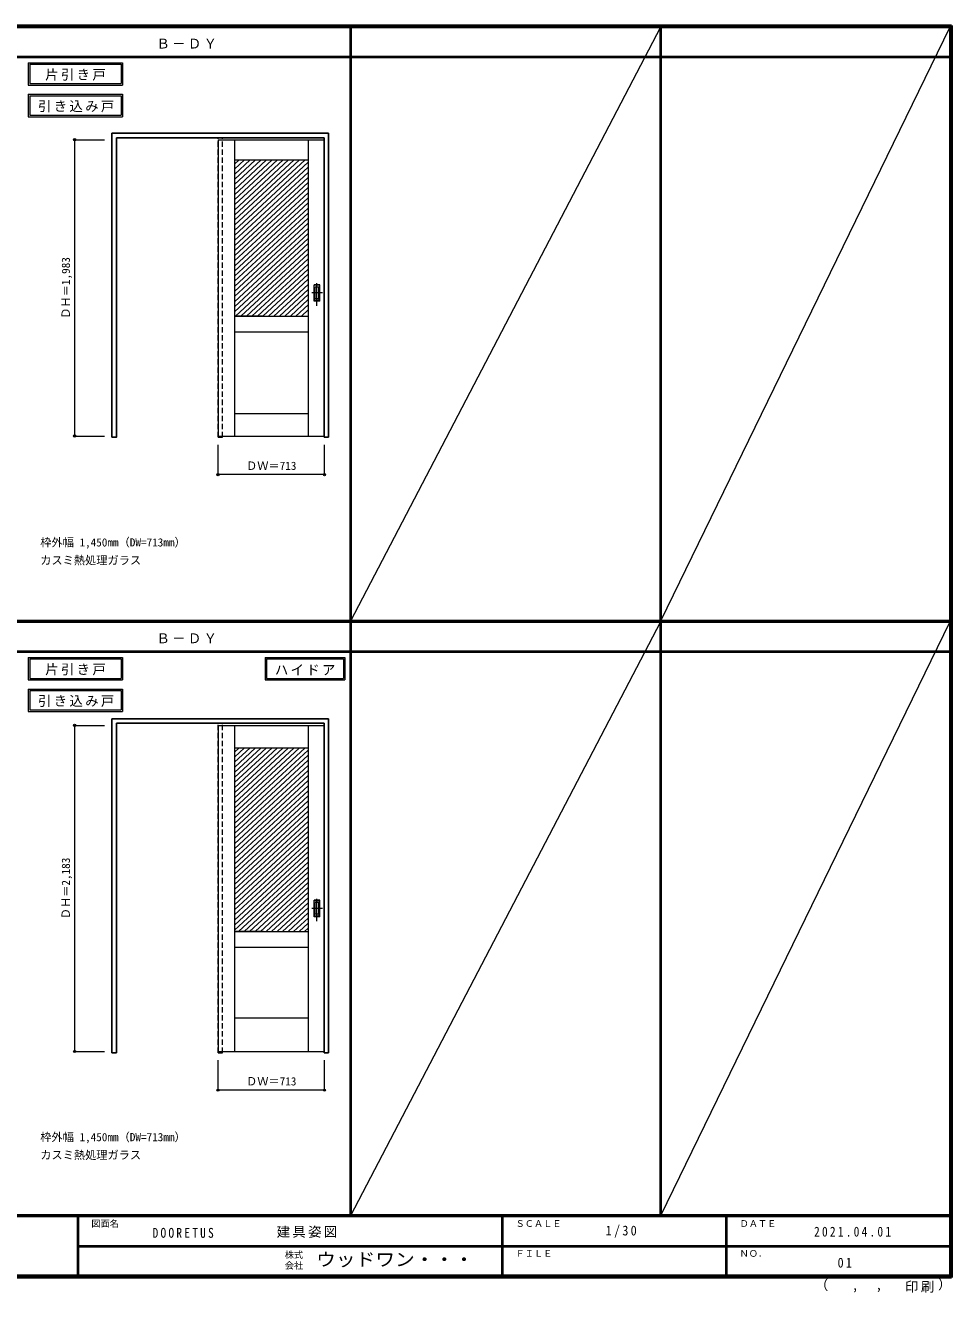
# Model space of a CAD drawing. Units: millimetres, scale not verified. Extents: x -6000 to 5700, y -4307 to 4175.
# Drawn here: x -502 to 5700, y -4307 to 4175 of the extents above; entities that cross this region are included whole.
import ezdxf
from ezdxf.enums import TextEntityAlignment as Align

# ---------------------------------------------------------------- set-up
doc = ezdxf.new("R2010")
doc.units = ezdxf.units.MM
doc.header["$LTSCALE"] = 30
doc.header["$PDMODE"] = 32
doc.header["$PDSIZE"] = 15
doc.linetypes.add('CHAIN1', pattern=[8, 5, -1, 1, -1])
doc.linetypes.add('DASHED1', pattern=[1.8, 1.2, -0.6])
for name, color, linetype, lineweight in [('0-2_扉', 7, 'Continuous', 18), ('0-4_枠', 3, 'Continuous', 25), ('0-6_引手', 7, 'Continuous', 18), ('0-A_文字', 7, 'Continuous', 18), ('0-B_寸法', 7, 'Continuous', 9), ('0-C_ハッチ', 4, 'Continuous', 9), ('F-1_枠', 6, 'Continuous', 40), ('F-A_文字', 7, 'Continuous', 18)]:
    doc.layers.add(name, color=color, linetype=linetype, lineweight=lineweight)
doc.styles.add('ＭＳ ゴシック', font='')
doc.styles.get('ＭＳ ゴシック').set_extended_font_data('MS Gothic')

msp = doc.modelspace()

# ---------------------------------------------------------------- linework, layer by layer
at = {"layer": '0-2_扉'}
for p, q in [((788, 3409.5), (788, 1426.5)), ((788, 3409.5), (1498, 3409.5)), ((898, 3409.5), (898, 1426.5)), ((1391, 3409.5), (1391, 1426.5)), ((898, 3274.5), (1391, 3274.5)), ((1092, 2229.5), (898, 2229.5)), ((898, 2229.5), (1391, 2229.5)), ((1192, 2229.5), (1391, 2229.5)), ((898, 2124.5), (1391, 2124.5)), ((898, 1576.5), (1391, 1576.5)), ((788, 1426.5), (1498, 1426.5)), ((788, -510), (788, -2693)), ((788, -510), (1498, -510)), ((898, -510), (898, -2693)), ((1391, -510), (1391, -2693)), ((898, -660), (1391, -660)), ((1092, -1890), (898, -1890)), ((903, -1890), (1386, -1890)), ((1197, -1890), (1391, -1890)), ((1269, -1890), (1269, -1888.89)), ((898, -1995), (1391, -1995)), ((898, -2468), (1391, -2468)), ((788, -2693), (1498, -2693))]:
    msp.add_line(p, q, dxfattribs=at)
at = {"layer": '0-2_扉', "color": 4, "linetype": 'DASHED1', "lineweight": 9}
for p, q in [((1498, 3409.5), (1501, 3409.5)), ((1498, -510), (1501, -510)), ((1501, -2693), (1501, -510)), ((1498, -2693), (1501, -2693))]:
    msp.add_line(p, q, dxfattribs=at)
msp.add_lwpolyline([(1498, 1426.5), (1501, 1426.5), (1501, 3409.5)], dxfattribs=at)
at = {"layer": '0-4_枠'}
for p, q in [((78, 1418), (78, 3453)), ((78, 3453), (1528, 3453)), ((108, 3423), (1498, 3423)), ((1498, 1418), (1498, 3423)), ((1528, 1418), (1528, 3453)), ((1498, 1418), (1528, 1418)), ((78, -466.5), (1528, -466.5)), ((78, -2701.5), (78, -466.5)), ((108, -496.5), (1498, -496.5)), ((1498, -2701.5), (1498, -496.5)), ((1528, -2701.5), (1528, -466.5)), ((1498, -2701.5), (1528, -2701.5))]:
    msp.add_line(p, q, dxfattribs=at)
at = {"layer": '0-4_枠', "color": 4, "linetype": 'DASHED1', "lineweight": 9}
for p, q in [((788, 1418), (788, 3423)), ((818, 1418), (818, 3423)), ((788, 1418), (818, 1418)), ((788, -2701.5), (788, -496.5)), ((818, -2701.5), (818, -496.5)), ((788, -2701.5), (818, -2701.5))]:
    msp.add_line(p, q, dxfattribs=at)
at = {"layer": '0-4_枠'}
for points in [[(78, 1418), (108, 1418), (108, 3423)], [(78, -2701.5), (108, -2701.5), (108, -496.5)]]:
    msp.add_lwpolyline(points, dxfattribs=at)
at = {"layer": '0-6_引手', "linetype": 'CHAIN1'}
for p, q in [((1450, 2298.77), (1450, 2469.62)), ((1488.07, 2384), (1415.56, 2384)), ((1450, -1820.73), (1450, -1649.88)), ((1488.07, -1735.5), (1415.56, -1735.5))]:
    msp.add_line(p, q, dxfattribs=at)
at = {"layer": '0-6_引手'}
for p, q in [((1469, 2439), (1431, 2439)), ((1431, 2329), (1431, 2439)), ((1462.5, 2423), (1437.5, 2423)), ((1437.5, 2345), (1437.5, 2423)), ((1462.5, 2345), (1462.5, 2423)), ((1469, 2329), (1469, 2439)), ((1469, 2329), (1431, 2329)), ((1462.5, 2345), (1437.5, 2345)), ((1469, -1680.5), (1431, -1680.5)), ((1431, -1790.5), (1431, -1680.5)), ((1469, -1790.5), (1469, -1680.5)), ((1462.5, -1696.5), (1437.5, -1696.5)), ((1437.5, -1774.5), (1437.5, -1696.5)), ((1462.5, -1774.5), (1437.5, -1774.5)), ((1462.5, -1774.5), (1462.5, -1696.5)), ((1469, -1790.5), (1431, -1790.5))]:
    msp.add_line(p, q, dxfattribs=at)
at = {"layer": '0-6_引手', "linetype": 'DASHED1'}
for p, q in [((1434, 2333), (1434, 2435)), ((1466, 2333), (1434, 2333)), ((1434, -1786.5), (1434, -1684.5)), ((1466, -1786.5), (1434, -1786.5))]:
    msp.add_line(p, q, dxfattribs=at)
for points in [[(1466, 2333), (1466, 2435), (1434, 2435)], [(1466, -1786.5), (1466, -1684.5), (1434, -1684.5)]]:
    msp.add_lwpolyline(points, dxfattribs=at)
at = {"layer": '0-A_文字'}
for p, q in [((-482, 3925), (-482, 3775)), ((-472, 3915), (-472, 3785)), ((-472, 3915), (139.03, 3915)), ((139.03, 3915), (139.03, 3785)), ((-482, 3775), (149.03, 3775)), ((-472, 3785), (139.03, 3785)), ((-482, 3713.53), (-482, 3563.53)), ((-472, 3703.53), (-472, 3573.53)), ((-472, 3703.53), (139.03, 3703.53)), ((139.03, 3703.53), (139.03, 3573.53)), ((-482, 3563.53), (149.03, 3563.53)), ((-472, 3573.53), (139.03, 3573.53)), ((-482, -55.5), (-482, -205.5)), ((-472, -65.5), (-472, -195.5)), ((-472, -65.5), (139.03, -65.5)), ((139.03, -65.5), (139.03, -195.5)), ((1103.67, -55.5), (1103.67, -205.5)), ((1113.67, -65.5), (1628, -65.5)), ((1628, -65.5), (1628, -195.5)), ((-482, -205.5), (149.03, -205.5)), ((-472, -195.5), (139.03, -195.5)), ((1103.67, -205.5), (1638, -205.5)), ((-482, -266.97), (-482, -416.97)), ((-472, -276.97), (-472, -406.97)), ((-472, -276.97), (139.03, -276.97)), ((139.03, -276.97), (139.03, -406.97)), ((-482, -416.97), (149.03, -416.97)), ((-472, -406.97), (139.03, -406.97))]:
    msp.add_line(p, q, dxfattribs=at)
for points in [[(-482, 3925), (149.03, 3925), (149.03, 3775)], [(-482, 3713.53), (149.03, 3713.53), (149.03, 3563.53)], [(-482, -55.5), (149.03, -55.5), (149.03, -205.5)], [(1103.67, -55.5), (1638, -55.5), (1638, -205.5)], [(1113.67, -65.5), (1113.67, -195.5), (1628, -195.5)], [(-482, -266.97), (149.03, -266.97), (149.03, -416.97)]]:
    msp.add_lwpolyline(points, dxfattribs=at)
at = {"layer": '0-B_寸法', "color": 4}
for p, q in [((-172, 3409.5), (-172, 1426.5)), ((-172, 3409.5), (28, 3409.5)), ((-172, 1426.5), (28, 1426.5)), ((1501, 1168), (1501, 1368)), ((-172, -510), (-172, -2693)), ((-172, -510), (28, -510)), ((-172, -2693), (28, -2693)), ((788, -2951.5), (788, -2751.5)), ((1501, -2951.5), (1501, -2751.5)), ((1501, -2951.5), (788, -2951.5))]:
    msp.add_line(p, q, dxfattribs=at)
msp.add_lwpolyline([(1501, 1168), (788, 1168), (788, 1368)], dxfattribs=at)
at = {"layer": '0-B_寸法'}
for p in [(-172, 3409.5), (-172, 1426.5), (788, 1168), (1501, 1168), (-172, -510), (-172, -2693), (788, -2951.5), (1501, -2951.5)]:
    msp.add_point(p, dxfattribs=at)
at = {"layer": '0-C_ハッチ'}
for p, q in [((966.14, 3274.5), (898, 3211.4)), ((1002.94, 3274.5), (898, 3177.33)), ((1039.74, 3274.5), (898, 3143.26)), ((1076.53, 3274.5), (898, 3109.19)), ((929.35, 3274.5), (898, 3245.47)), ((1113.33, 3274.5), (898, 3075.12)), ((1150.13, 3274.5), (898, 3041.05)), ((1186.92, 3274.5), (898, 3006.98)), ((1223.72, 3274.5), (898, 2972.91)), ((1260.52, 3274.5), (898, 2938.83)), ((1297.32, 3274.5), (898, 2904.76)), ((1334.11, 3274.5), (898, 2870.69)), ((1370.91, 3274.5), (898, 2836.62)), ((1391, 3259.03), (898, 2802.55)), ((1391, 3224.96), (898, 2768.48)), ((1391, 3190.89), (898, 2734.41)), ((1391, 3156.82), (898, 2700.34)), ((1391, 3122.75), (898, 2666.27)), ((1391, 3088.68), (898, 2632.2)), ((1391, 3054.61), (898, 2598.12)), ((1391, 3020.53), (898, 2564.05)), ((1391, 2986.46), (898, 2529.98)), ((1391, 2952.39), (898, 2495.91)), ((1391, 2918.32), (898, 2461.84)), ((1391, 2884.25), (898, 2427.77)), ((1391, 2850.18), (898, 2393.7)), ((1391, 2816.11), (898, 2359.63)), ((1391, 2782.04), (898, 2325.56)), ((1391, 2747.97), (898, 2291.48)), ((1391, 2713.9), (898, 2257.41)), ((1391, 2679.82), (904.65, 2229.5)), ((1391, 2645.75), (941.45, 2229.5)), ((1391, 2611.68), (978.24, 2229.5)), ((1391, 2577.61), (1015.04, 2229.5)), ((1391, 2543.54), (1051.84, 2229.5)), ((1391, 2509.47), (1088.63, 2229.5)), ((1391, 2475.4), (1125.43, 2229.5)), ((1391, 2441.33), (1162.23, 2229.5)), ((1391, 2407.26), (1199.02, 2229.5)), ((1391, 2373.18), (1235.82, 2229.5)), ((1391, 2339.11), (1272.62, 2229.5)), ((1391, 2305.04), (1309.41, 2229.5)), ((1391, 2270.97), (1346.21, 2229.5)), ((966.14, -660), (898, -723.1)), ((1002.94, -660), (898, -757.17)), ((1039.74, -660), (898, -791.24)), ((1076.53, -660), (898, -825.31)), ((929.35, -660), (898, -689.03)), ((1113.33, -660), (898, -859.38)), ((1150.13, -660), (898, -893.45)), ((1186.92, -660), (898, -927.52)), ((1223.72, -660), (898, -961.59)), ((1260.52, -660), (898, -995.67)), ((1297.32, -660), (898, -1029.74)), ((1334.11, -660), (898, -1063.81)), ((1370.91, -660), (898, -1097.88)), ((1391, -675.47), (898, -1131.95)), ((1391, -709.54), (898, -1166.02)), ((1391, -743.61), (898, -1200.09)), ((1391, -777.68), (898, -1234.16)), ((1391, -811.75), (898, -1268.23)), ((1391, -845.82), (898, -1302.3)), ((1391, -879.89), (898, -1336.38)), ((1391, -913.97), (898, -1370.45)), ((1391, -948.04), (898, -1404.52)), ((1391, -982.11), (898, -1438.59)), ((1391, -1016.18), (898, -1472.66)), ((1391, -1050.25), (898, -1506.73)), ((1391, -1084.32), (898, -1540.8)), ((1391, -1118.39), (898, -1574.87)), ((1391, -1152.46), (898, -1608.94)), ((1391, -1186.53), (898, -1643.02)), ((1391, -1220.6), (898, -1677.09)), ((1391, -1254.68), (898, -1711.16)), ((1391, -1288.75), (898, -1745.23)), ((1391, -1322.82), (898, -1779.3)), ((1391, -1356.89), (898, -1813.37)), ((1391, -1390.96), (898, -1847.44)), ((1391, -1425.03), (898, -1881.51)), ((1391, -1459.1), (925.63, -1890)), ((1391, -1493.17), (962.43, -1890)), ((1391, -1527.24), (999.22, -1890)), ((1391, -1561.32), (1036.02, -1890)), ((1391, -1595.39), (1072.82, -1890)), ((1391, -1629.46), (1109.61, -1890)), ((1391, -1663.53), (1146.41, -1890)), ((1391, -1697.6), (1183.21, -1890)), ((1391, -1731.67), (1220, -1890)), ((1391, -1765.74), (1256.8, -1890)), ((1391, -1799.81), (1293.6, -1890)), ((1391, -1833.88), (1330.39, -1890)), ((1391, -1867.95), (1367.19, -1890))]:
    msp.add_line(p, q, dxfattribs=at)
at = {"layer": 'F-1_枠'}
for p, q in [((-6000, 4175), (5700, 4175)), ((-6000, 4170), (5700, 4170)), ((-6000, 4165), (5700, 4165)), ((1678, -3790), (1678, 4175)), ((3752, -3790), (3752, 4175)), ((5690, 4175), (5690, -4205)), ((5695, 4175), (5695, -4205)), ((5700, 4175), (5700, -4205)), ((-6000, 3965), (5700, 3965)), ((-6000, 190.5), (5700, 190.5)), ((-6000, 187.5), (5700, 187.5)), ((-6000, 184.5), (5700, 184.5)), ((-6000, -15.5), (5700, -15.5)), ((5700, -3790), (-6000, -3790)), ((5700, -3795), (-6000, -3795)), ((-150, -3795), (-150, -4195)), ((2690, -3795), (2690, -4195)), ((4190, -3795), (4190, -4195)), ((-150, -3995), (5690, -3995.01)), ((5700, -4195), (-6000, -4195)), ((5700, -4200), (-6000, -4200)), ((5700, -4205), (-6000, -4205))]:
    msp.add_line(p, q, dxfattribs=at)
at = {"layer": 'F-A_文字'}
for p, q in [((1678, 190.5), (3752, 4165)), ((3752, 190.5), (5690, 4165)), ((1678, -3790), (3752, 184.5)), ((3752, -3790), (5690, 184.5))]:
    msp.add_line(p, q, dxfattribs=at)

# ---------------------------------------------------------------- texts
at = {"layer": '0-A_文字', "style": 'ＭＳ ゴシック'}
for s, p in [('枠外幅 1,450mm（DW=713mm）', (-402, 670.5)), ('カスミ熱処理ガラス', (-402, 550.5)), ('枠外幅 1,450mm（DW=713mm）', (-402, -3310)), ('カスミ熱処理ガラス', (-402, -3430))]:
    msp.add_text(s, height=54.99, dxfattribs=at).set_placement(p, align=Align.BOTTOM_LEFT)
at = {"layer": '0-A_文字', "char_height": 65.98, "attachment_point": 7, "style": 'ＭＳ ゴシック'}
for s, insert in [('\\T1.17;Ｂ－ＤＹ', (375.5, 4020)), ('\\T1.17;片引き戸', (-368.98, 3805)), ('\\T1.17;引き込み戸', (-417.34, 3593.53)), ('\\T1.17;Ｂ－ＤＹ', (375.5, 39.5)), ('\\T1.17;片引き戸', (-368.98, -175.5)), ('\\T1.17;ハイドア', (1168.34, -175.5)), ('\\T1.17;引き込み戸', (-417.34, -386.97))]:
    msp.add_mtext(s, dxfattribs=dict(at, insert=insert))
at = {"layer": '0-B_寸法', "style": 'ＭＳ ゴシック'}
for s, p in [('ＤＨ＝1,983', (-187, 2211.75)), ('ＤＨ＝2,183', (-187, -1807.75))]:
    msp.add_text(s, height=54.99, rotation=90, dxfattribs=at).set_placement(p, align=Align.BOTTOM_LEFT)
for p in [(975.75, 1183), (975.75, -2936.5)]:
    msp.add_text('ＤＷ＝713', height=54.99, dxfattribs=at).set_placement(p, align=Align.BOTTOM_LEFT)
at = {"layer": 'F-A_文字', "style": 'ＭＳ ゴシック'}
for s, height, p in [('図面名', 43.99, (-60, -3880)), ('ＳＣＡＬＥ', 43.99, (2780, -3880)), ('ＤＡＴＥ', 43.99, (4280, -3880)), ('株式', 43.99, (1235, -4089)), ('ＦＩＬＥ', 43.99, (2780, -4080)), ('ＮＯ．', 43.99, (4280, -4080)), ('会社', 43.99, (1235, -4161)), ('（', 65.98, (4784.03, -4308.31)), ('）', 65.98, (5608.4, -4304.13)), (',', 65.98, (5031.28, -4308.31)), (',', 65.98, (5190.2, -4305.53))]:
    msp.add_text(s, height=height, dxfattribs=at).set_placement(p, align=Align.BOTTOM_LEFT)
at = {"layer": 'F-A_文字', "style": 'ＭＳ ゴシック', "width": 1.1}
msp.add_text('ウッドワン・・・', height=87.98, dxfattribs=at).set_placement((1445, -4155), align=Align.BOTTOM_LEFT)
at = {"layer": 'F-A_文字', "char_height": 65.98, "attachment_point": 7, "style": 'ＭＳ ゴシック'}
for s, insert in [('\\T1.39;\\W0.85;DOORETUS', (350, -3940.79)), ('\\T1.17;建具姿図', (1180.42, -3940)), ('\\T1.38;\\W0.9;1/30', (3383.75, -3940)), ('\\T1.39;\\W0.85;2021.04.01', (4778.75, -3932.5)), ('\\T1.36;\\W0.9;01', (4936.25, -4140)), ('\\T1.17;印刷', (5388.15, -4306.92))]:
    msp.add_mtext(s, dxfattribs=dict(at, insert=insert))

doc.saveas('drawing.dxf')
